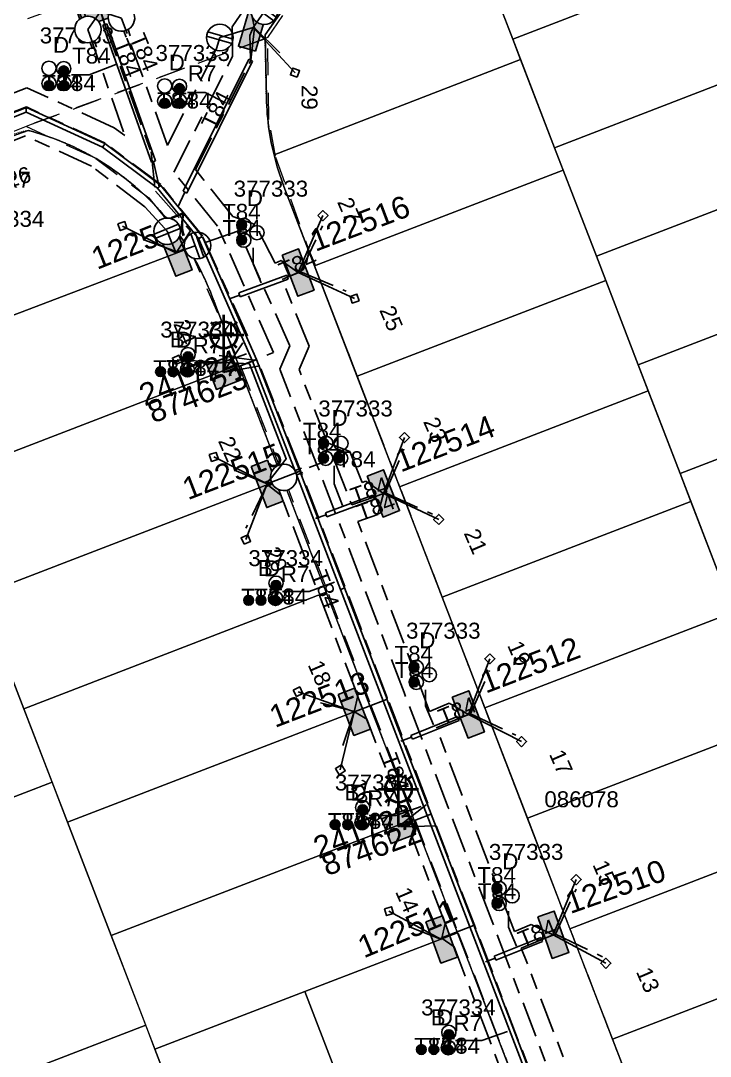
# Model space of a CAD drawing. Header units: metres. Extents: x 308616 to 310825, y 6264327 to 6267194.
# Drawn here: x 309759.3 to 309837, y 6266741.4 to 6266858.1 of the extents above; entities that cross this region are included whole.
import ezdxf
from ezdxf.enums import TextEntityAlignment as Align

# ---------------------------------------------------------------- set-up
doc = ezdxf.new("R2010")
doc.units = ezdxf.units.M
for name, pattern in [('Cable Exist UG', [8.2, 4, -1.2, 1.8, -1.2]), ('Dash', [5, 3, -2]), ('HIDDEN', [0.375, 0.25, -0.125]), ('HIDDEN2', [0.1875, 0.125, -0.0625])]:
    doc.linetypes.add(name, pattern=pattern)
doc.layers.get('0').update_dxf_attribs({"color": 6})
for name, color, linetype in [('_User Miscellaneous9', 7, 'Continuous'), ('Equip_LV_EXT', 7, 'Continuous'), ('Equip_SP_SL_EXT', 7, 'Continuous'), ('Mains_LV_EXT', 7, 'Continuous'), ('Mains_SL_EXT', 7, 'Continuous'), ('Services_SP_EXT', 7, 'Continuous'), ('SupportsUG_SP_LV_EXT', 7, 'Continuous'), ('SupportsUG_SP_LV_SL_EXT', 7, 'Continuous'), ('Trench_SP_EXT', 7, 'Continuous')]:
    doc.layers.add(name, color=color, linetype=linetype)
for name, color, linetype, lineweight in [('Cadastre Developer_SP_EXT', 7, 'Continuous', 5), ('Cadastre Land Parcels_SP_EXT', 7, 'Continuous', 5), ('Cadastre Other Property_SP_EXT', 7, 'HIDDEN', 5)]:
    doc.layers.add(name, color=color, linetype=linetype, lineweight=lineweight)
doc.styles.add('COLUMN_LABEL', font='arial.ttf')
doc.styles.add('iecARIAL', font='arial.ttf', dxfattribs={"height": 2})
doc.styles.add('POLE_LABEL', font='arial.ttf')
doc.styles.get("Standard").update_dxf_attribs({"font": 'arial.ttf'})

# ---------------------------------------------------------------- blocks, each defined once
blk = doc.blocks.new('COLUMN_EXT')
blk.add_hatch(color=256).paths.add_polyline_path([(-1.49, 1.48), (-1.49, -1.49), (1.48, -1.49), (1.48, 1.48)])
blk.add_lwpolyline([(-1.49, -1.49), (1.48, -1.49), (1.48, 1.48), (-1.49, 1.48)], close=True)
for tag, height, style, flags, p in [('ASSET_NUM', 2.5, 'COLUMN_LABEL', 8, (2, 2)), ('STRUCTURE_PLANT_NUMBER', 0.2, 'POLE_LABEL', 9, (1.81, 0.03)), ('STREET_CODE', 0.2, 'COLUMN_LABEL', 9, (1.81, -0.2))]:
    blk.add_attdef(tag, text='', height=height, dxfattribs=dict(style=style, flags=flags)).set_placement(p, align=Align.MIDDLE_LEFT)
at = {"flags": 9}
for tag, p in [('COLUMN_TYPE', (1.81, -0.4)), ('OWNED_BY', (1.81, -0.6)), ('STATE', (1.81, -0.8)), ('USAGE', (1.81, -1)), ('LEGEND', (1.81, -1.2)), ('STREETNAME', (1.81, -1.6)), ('SUBURB', (1.81, -1.8)), ('LOCATION', (1.81, -1.4)), ('NOTES', (1.81, -2))]:
    blk.add_attdef(tag, text='', height=0.2, dxfattribs=at).set_placement(p, align=Align.MIDDLE_LEFT)
at = {"flags": 1}
blk.add_attdef('Z', (1.81, -2.35), '', height=0.2, dxfattribs=at)
blk = doc.blocks.new('PILLAR_EXT')
blk.add_hatch(color=256).paths.add_polyline_path([(-2.475, 0.99), (-2.475, -0.99), (2.475, -0.99), (2.475, 0.99)])
blk.add_lwpolyline([(-2.475, -0.99), (2.475, -0.99), (2.475, 0.99), (-2.475, 0.99)], close=True)
at = {"style": 'iecARIAL', "flags": 8}
blk.add_attdef('ASSET_NUM', (1.5, 3.5), '', height=2.5, dxfattribs=at)
for tag, p, flags in [('OWNED_BY', (0, -0.2), 9), ('STATE', (0, -0.4), 9), ('SUPPORT_TYPE', (0, -0.6), 9), ('USAGE', (0, -0.8), 9), ('LEGEND', (0, -1), 9), ('LOCATION', (0, -1.2), 9), ('STREETNAME', (0, -1.8), 9), ('SUBURB', (0, -2), 1), ('NOTES', (0, -1.4), 9), ('PARENT', (0, -1.6), 9)]:
    blk.add_attdef(tag, p, '', height=0.2, dxfattribs=dict(flags=flags))
blk = doc.blocks.new('DUCT_EXT')
blk.add_circle((0, 0.8), 0.8)
at = {"flags": 1}
blk.add_attdef('Z', (0, 0), '', height=0.2, dxfattribs=at)
at = {"flags": 9}
for tag, p in [('DUCT_CODE', (0, 0)), ('XSECT_TYPE', (0, -0.2)), ('STATE', (0, -0.6)), ('FB_REFERENCE', (0, -0.4)), ('NOTES', (0, -0.8))]:
    blk.add_attdef(tag, text='', height=0.2, dxfattribs=at).set_placement(p, align=Align.MIDDLE_LEFT)
blk = doc.blocks.new('SL_LANTERN_EXT')
at = {"lineweight": 40}
for p, q in [((0, 1.97), (0, 6.47)), ((-1.46, 5.68), (-1.06, 5.28)), ((1.46, 5.68), (1.06, 5.28)), ((-2.25, 4.22), (2.25, 4.22)), ((-1.46, 2.76), (-1.06, 3.16)), ((0, 0), (0, 2.72)), ((1.46, 2.76), (1.06, 3.16))]:
    blk.add_line(p, q, dxfattribs=at)
blk.add_circle((0, 4.22), 1.5, dxfattribs=at)
at = {"style": 'iecARIAL', "flags": 8}
blk.add_attdef('ASSET_NUM', (1.5, 1.5), '', height=2.5, dxfattribs=at)
for tag, p, height, flags in [('CONSTRUCTED_VOLTAGE', (0.98, -0.65), 0.2, 9), ('CONTROL_TYPE', (0.98, -0.85), 0.2, 9), ('LANTERN_PURPOSE', (0.98, -1.05), 0.2, 9), ('LANTERN_TYPE', (0.98, -1.25), 0.2, 9), ('LNUMBER', (2.18, -3.25), 2.5, 8), ('OPERATING_VOLTAGE', (0.98, -1.65), 0.2, 9), ('ORIENTATION', (0.98, -1.85), 0.2, 9), ('OWNED_BY', (0.98, -2.05), 0.2, 9), ('STATE', (0.98, -2.25), 0.2, 9), ('NO_PHASES', (0.98, -1.45), 0.2, 9), ('USAGE', (0.98, -2.45), 0.2, 9), ('CEXIST', (0.98, -2.65), 0.2, 9), ('CNEW', (0.98, -2.85), 0.2, 9), ('CNUMBER', (0.98, -3.05), 0.2, 9), ('CREMOVE', (0.98, -3.25), 0.2, 9), ('CREPLACE', (0.98, -3.45), 0.2, 9), ('LKINGHEIGHT', (0.98, -3.65), 0.2, 9), ('LBRACKET', (0.98, -3.85), 0.2, 9), ('LBRACKETVOCAB', (0.98, -4.05), 0.2, 9), ('LCATEGORY', (0.98, -4.25), 0.2, 9), ('LCHARGE1', (0.98, -4.45), 0.2, 9), ('LCHARGE1PERCENT', (0.98, -4.65), 0.2, 9), ('LCHARGE2', (0.98, -4.85), 0.2, 9), ('LCHARGE2PERCENT', (0.98, -5.05), 0.2, 9), ('LCHARGE3', (0.98, -5.25), 0.2, 9), ('LCHARGE3PERCENT', (0.98, -5.45), 0.2, 9), ('LEXIST', (0.98, -5.65), 0.2, 9), ('LLAMP', (0.98, -5.85), 0.2, 9), ('LLAMPVOCAB', (0.98, -6.05), 0.2, 9), ('LMAST', (0.98, -6.25), 0.2, 9), ('LMASTVOCAB', (0.98, -6.45), 0.2, 9), ('LNEW', (0.98, -6.65), 0.2, 9), ('LANTNUMBER', (0.98, -6.85), 0.2, 9), ('LOUTREACH', (0.98, -7.25), 0.2, 9), ('LOUTREACHVOCAB', (0.98, -7.45), 0.2, 9), ('LRATECODE', (0.98, -7.65), 0.2, 9), ('LREMOVE', (0.98, -7.85), 0.2, 9), ('LREPLACE', (0.98, -8.05), 0.2, 9), ('LTYPE', (0.98, -8.25), 0.2, 9), ('STREETNAME', (0.98, -9.25), 0.2, 9), ('SUBURB', (0.98, -9.45), 0.2, 1), ('LTYPEVOCAB', (0.98, -8.45), 0.2, 9), ('LEGEND', (0.98, -8.65), 0.2, 9), ('LOCATION', (0.98, -8.85), 0.2, 9), ('NOTES', (0.98, -9.05), 0.2, 9)]:
    blk.add_attdef(tag, p, '', height=height, dxfattribs=dict(flags=flags))
blk = doc.blocks.new('CCP_EXT')
at = {"flags": 9}
for tag, p in [('STATE', (0, -1.8)), ('LEGEND', (0, -1.4)), ('LIFE_SUPPORT', (0, -1.6)), ('NOTES', (0, -2))]:
    blk.add_attdef(tag, text='', height=0.2, dxfattribs=at).set_placement(p, align=Align.MIDDLE_LEFT)
blk.add_wipeout([(0, 0.57), (0.57, 0), (0, -0.57), (-0.57, 0)])
blk.add_lwpolyline([(-0.57, 0), (0, 0.57), (0.57, 0), (0, -0.57), (-0.57, 0)])
at = {"flags": 1}
blk.add_attdef('Z', (0, 0), '', height=0.2, dxfattribs=at)
at = {"flags": 9}
for tag, p in [('CCP_TYPE', (0, 0)), ('CONSTRUCTED_VOLTAGE', (0, -0.2)), ('OPERATING_VOLTAGE', (0, -0.6)), ('ORIENTATION', (0, -0.8)), ('OWNED_BY', (0, -1)), ('NO_PHASES', (0, -0.4)), ('USAGE', (0, -1.2))]:
    blk.add_attdef(tag, text='', height=0.2, dxfattribs=at).set_placement(p, align=Align.MIDDLE_LEFT)
blk = doc.blocks.new('LV_UG_LINKS_OPEN_EXT')
for p, q in [((-0.25, 1.47), (-0.25, 2.22)), ((0.25, 1.47), (0.25, 2.22)), ((-0.25, -1.47), (-0.25, -2.22)), ((0.25, -1.47), (0.25, -2.22))]:
    blk.add_line(p, q)
at = {"flags": 9}
for tag, p in [('ACTUAL_STATUS', (0, 0)), ('CONSTRUCTED_VOLTAGE', (0, -0.2)), ('OPERATING_VOLTAGE', (0, -0.6)), ('ORIENTATION', (0, -0.8)), ('STATE', (0, -1)), ('SWITCH_TYPE', (0, -1.2)), ('NO_PHASES', (0, -0.4)), ('USAGE', (0, -1.4)), ('NOTES', (0, -1.6))]:
    blk.add_attdef(tag, text='', height=0.2, dxfattribs=at).set_placement(p, align=Align.MIDDLE_LEFT)
at = {"flags": 1}
blk.add_attdef('Z', (0, 0), '', height=0.2, dxfattribs=at)
blk.add_wipeout([(-0.25, 1.47), (-0.43, 1.43), (-0.61, 1.36), (-0.77, 1.28), (-0.93, 1.17), (-1.07, 1.05), (-1.19, 0.9), (-1.29, 0.75), (-1.38, 0.58), (-1.44, 0.4), (-1.48, 0.22), (-1.49, 0.03), (-1.49, -0.16), (-1.45, -0.34), (-1.4, -0.52), (-1.32, -0.69), (-1.23, -0.85), (-1.11, -1), (-0.98, -1.13), (-0.83, -1.24), (-0.66, -1.34), (-0.49, -1.41), (-0.31, -1.46), (-0.13, -1.49), (0.06, -1.49), (0.25, -1.47), (0.43, -1.43), (0.61, -1.36), (0.77, -1.28), (0.93, -1.17), (1.07, -1.05), (1.19, -0.9), (1.29, -0.75), (1.38, -0.58), (1.44, -0.4), (1.48, -0.22), (1.49, -0.03), (1.49, 0.16), (1.45, 0.34), (1.4, 0.52), (1.32, 0.69), (1.23, 0.85), (1.11, 1), (0.98, 1.13), (0.83, 1.24), (0.66, 1.34), (0.49, 1.41), (0.31, 1.46), (0.13, 1.49), (-0.06, 1.49)])
blk.add_lwpolyline([(0, -1.49, 1), (0, 1.49, 1)], format="xyb", close=True)
blk = doc.blocks.new('LV_UG_LINKS_CLOSED_EXT')
blk.add_wipeout([(-1.06, 1.06), (-1.18, 0.92), (-1.29, 0.76), (-1.37, 0.59), (-1.43, 0.42), (-1.48, 0.23), (-1.49, 0.05), (-1.49, -0.14), (-1.46, -0.33), (-1.41, -0.51), (-1.33, -0.68), (-1.24, -0.84), (-1.12, -0.99), (-0.99, -1.12), (-0.84, -1.24), (-0.68, -1.33), (-0.51, -1.41), (-0.33, -1.46), (-0.14, -1.49), (0.05, -1.49), (0.23, -1.48), (0.42, -1.43), (0.59, -1.37), (0.76, -1.29), (0.92, -1.18), (1.06, -1.06), (1.18, -0.92), (1.29, -0.76), (1.37, -0.59), (1.43, -0.42), (1.48, -0.23), (1.49, -0.05), (1.49, 0.14), (1.46, 0.33), (1.41, 0.51), (1.33, 0.68), (1.24, 0.84), (1.12, 0.99), (0.99, 1.12), (0.84, 1.24), (0.68, 1.33), (0.51, 1.41), (0.33, 1.46), (0.14, 1.49), (-0.05, 1.49), (-0.23, 1.48), (-0.42, 1.43), (-0.59, 1.37), (-0.76, 1.29), (-0.92, 1.18)])
for p, q in [((-0.25, -1.48), (-0.25, 1.48)), ((0.25, -1.48), (0.25, 1.48))]:
    blk.add_line(p, q)
blk.add_circle((0, 0), 1.5)
at = {"flags": 9}
for tag, p in [('ACTUAL_STATUS', (0, 0)), ('CONSTRUCTED_VOLTAGE', (0, -0.2)), ('OPERATING_VOLTAGE', (0, -0.6)), ('ORIENTATION', (0, -0.8)), ('STATE', (0, -1)), ('SWITCH_TYPE', (0, -1.2)), ('NO_PHASES', (0, -0.4)), ('USAGE', (0, -1.4)), ('NOTES', (0, -1.6))]:
    blk.add_attdef(tag, text='', height=0.2, dxfattribs=at).set_placement(p, align=Align.MIDDLE_LEFT)
at = {"flags": 1}
blk.add_attdef('Z', (0, 0), '', height=0.2, dxfattribs=at)
blk = doc.blocks.new('CABLE_LARGE_EXT')
h = blk.add_hatch(color=256)
edge = h.paths.add_edge_path()
edge.add_arc((0, 0.55), 0.55, 0, 360)
blk.add_circle((0, 0.55), 0.55)
at = {"flags": 1}
blk.add_attdef('Z', (0, 0), '', height=0.2, dxfattribs=at)
at = {"flags": 9}
for tag, p in [('COND_CODE', (0, 0)), ('STATE', (0, -0.4)), ('XSECT_SIZE', (0, -0.6)), ('FB_REFERENCE', (0, -0.2)), ('NOTES', (0, -0.8))]:
    blk.add_attdef(tag, text='', height=0.2, dxfattribs=at).set_placement(p, align=Align.MIDDLE_LEFT)

msp = doc.modelspace()

# ---------------------------------------------------------------- linework, layer by layer
at = {"layer": '_User Miscellaneous9'}
for p, q in [((309785.45, 6266853.54), (309778.05, 6266838.66)), ((309785.02, 6266853.76), (309785.24, 6266853.65)), ((309785.45, 6266853.54), (309785.24, 6266853.65)), ((309759.99, 6266848.3), (309753, 6266845.56)), ((309759.99, 6266848.3), (309759.98, 6266848.04)), ((309768.82, 6266844.26), (309759.99, 6266848.3)), ((309759.97, 6266847.78), (309753.2, 6266845.13)), ((309759.97, 6266847.78), (309759.98, 6266848.04)), ((309768.57, 6266843.84), (309759.97, 6266847.78)), ((309768.57, 6266843.84), (309768.7, 6266844.05)), ((309774.75, 6266839.22), (309768.57, 6266843.84)), ((309768.82, 6266844.26), (309768.7, 6266844.05)), ((309775.09, 6266839.57), (309768.82, 6266844.26)), ((309774.07, 6266842.14), (309774.29, 6266842.22)), ((309774.52, 6266842.3), (309774.29, 6266842.22)), ((309774.75, 6266839.22), (309774.92, 6266839.39)), ((309775.09, 6266839.57), (309774.92, 6266839.39)), ((309777.62, 6266838.88), (309777.83, 6266838.77)), ((309778.05, 6266838.66), (309777.83, 6266838.77)), ((309789.3, 6266829.43), (309783.89, 6266827.42)), ((309789.46, 6266828.98), (309784.06, 6266826.97)), ((309789.3, 6266829.43), (309789.38, 6266829.2)), ((309789.46, 6266828.98), (309789.38, 6266829.2)), ((309783.89, 6266827.42), (309783.98, 6266827.19)), ((309784.06, 6266826.97), (309783.98, 6266827.19)), ((309785.45, 6266819.74), (309785.67, 6266819.83)), ((309785.45, 6266819.73), (309785.67, 6266819.83)), ((309785.89, 6266819.93), (309785.67, 6266819.83)), ((309785.89, 6266819.92), (309785.67, 6266819.83)), ((309799.01, 6266804.65), (309793.67, 6266802.66)), ((309799.18, 6266804.2), (309793.83, 6266802.21)), ((309799.01, 6266804.65), (309799.1, 6266804.42)), ((309799.18, 6266804.2), (309799.1, 6266804.42)), ((309793.67, 6266802.66), (309793.75, 6266802.43)), ((309793.83, 6266802.21), (309793.75, 6266802.43)), ((309795.36, 6266794.02), (309795.58, 6266794.1)), ((309800.14, 6266781.49), (309795.36, 6266794.02)), ((309795.81, 6266794.19), (309795.58, 6266794.1)), ((309800.59, 6266781.66), (309795.81, 6266794.19)), ((309800.14, 6266781.49), (309800.36, 6266781.57)), ((309800.14, 6266781.49), (309800.36, 6266781.57)), ((309805.11, 6266768.56), (309800.14, 6266781.49)), ((309800.58, 6266781.66), (309800.36, 6266781.57)), ((309800.59, 6266781.66), (309800.36, 6266781.57)), ((309805.56, 6266768.73), (309800.58, 6266781.66)), ((309808.54, 6266779.71), (309803.27, 6266777.59)), ((309808.54, 6266779.71), (309808.63, 6266779.49)), ((309808.72, 6266779.27), (309808.63, 6266779.49)), ((309808.72, 6266779.27), (309803.45, 6266777.15)), ((309803.27, 6266777.59), (309803.36, 6266777.37)), ((309803.45, 6266777.15), (309803.36, 6266777.37)), ((309805.11, 6266768.56), (309805.34, 6266768.65)), ((309805.11, 6266768.56), (309805.34, 6266768.65)), ((309809.92, 6266756.03), (309805.11, 6266768.56)), ((309805.56, 6266768.73), (309805.34, 6266768.65)), ((309805.56, 6266768.73), (309805.34, 6266768.65)), ((309810.37, 6266756.2), (309805.56, 6266768.73)), ((309809.92, 6266756.03), (309810.14, 6266756.11)), ((309809.92, 6266756.03), (309810.14, 6266756.11)), ((309818.56, 6266733.47), (309809.92, 6266756.03)), ((309810.37, 6266756.2), (309810.14, 6266756.11)), ((309810.37, 6266756.2), (309810.14, 6266756.11)), ((309819.09, 6266733.43), (309810.37, 6266756.2)), ((309817.92, 6266754.83), (309812.66, 6266752.72)), ((309818.1, 6266754.38), (309812.84, 6266752.27)), ((309817.92, 6266754.83), (309818.01, 6266754.6)), ((309818.1, 6266754.38), (309818.01, 6266754.6)), ((309812.66, 6266752.72), (309812.75, 6266752.5)), ((309812.84, 6266752.27), (309812.75, 6266752.5))]:
    msp.add_line(p, q, dxfattribs=at)
for points in [[(309765.08, 6266851.98), (309767.07, 6266851.98), (309770.04, 6266853.14)], [(309778.11, 6266849.99), (309780.1, 6266849.99), (309782.41, 6266848.85)], [(309785.51, 6266832.49), (309785.51, 6266830.69), (309786.42, 6266828.55)], [(309778.93, 6266819.56), (309781.91, 6266819.56), (309784.77, 6266820.57)], [(309794.64, 6266807.93), (309794.64, 6266805.93), (309795.57, 6266803.49)], [(309788.84, 6266793.81), (309791.83, 6266793.81), (309794.69, 6266794.83)], [(309804.92, 6266782.7), (309804.92, 6266780.91), (309805.83, 6266778.76)], [(309798.59, 6266768.55), (309801.57, 6266768.55), (309804.43, 6266769.56)], [(309814.25, 6266757.78), (309814.25, 6266755.99), (309815.16, 6266753.84)], [(309808.3, 6266743.21), (309811.28, 6266743.21), (309814.14, 6266744.22)]]:
    msp.add_lwpolyline(points, dxfattribs=at)
at = {"layer": 'Cadastre Land Parcels_SP_EXT', "linetype": 'Continuous'}
for points in [[(309809.77, 6266868.92), (309814.74, 6266856.01), (309840.01, 6266865.78)], [(309840.01, 6266865.78), (309814.74, 6266856.01), (309819.45, 6266843.78), (309847.45, 6266854.57), (309847.45, 6266854.57), (309847.22, 6266855.17), (309847.12, 6266855.43), (309847.01, 6266855.69), (309846.89, 6266855.94), (309846.77, 6266856.19), (309846.64, 6266856.43), (309846.5, 6266856.68), (309846.36, 6266856.91), (309846.21, 6266857.15), (309846.05, 6266857.38), (309845.89, 6266857.6), (309845.73, 6266857.83), (309845.55, 6266858.04), (309845.38, 6266858.26)], [(309835.58, 6266718.45), (309811.6, 6266780.7), (309788.98, 6266839.43), (309788.82, 6266839.87), (309788.66, 6266840.3), (309788.51, 6266840.74), (309788.37, 6266841.18), (309788.23, 6266841.63), (309788.1, 6266842.07), (309787.98, 6266842.52), (309787.87, 6266842.97), (309787.76, 6266843.42), (309787.66, 6266843.88), (309787.56, 6266844.33), (309787.48, 6266844.79), (309787.4, 6266845.24), (309787.33, 6266845.7), (309787.26, 6266846.16), (309787.21, 6266846.62), (309787.21, 6266846.62), (309787.16, 6266847.08), (309787.11, 6266847.55), (309787.08, 6266848.01), (309787.05, 6266848.47), (309787.03, 6266848.94), (309787.01, 6266849.4), (309786.86, 6266856.48), (309789.63, 6266860.46)], [(309745.95, 6266820.14), (309778.23, 6266832.43), (309778.23, 6266832.43), (309777.97, 6266832.85), (309777.7, 6266833.25), (309777.42, 6266833.66), (309777.14, 6266834.06), (309776.85, 6266834.45), (309776.56, 6266834.84), (309776.26, 6266835.23), (309775.95, 6266835.61), (309775.64, 6266835.98), (309775.32, 6266836.35), (309775, 6266836.71), (309774.67, 6266837.07), (309774.33, 6266837.43), (309773.99, 6266837.78), (309773.64, 6266838.12), (309773.29, 6266838.46), (309772.93, 6266838.79), (309772.57, 6266839.12), (309772.2, 6266839.44), (309771.82, 6266839.75), (309771.45, 6266840.06), (309771.06, 6266840.36), (309770.67, 6266840.66), (309770.28, 6266840.95), (309769.88, 6266841.23), (309769.48, 6266841.51), (309769.07, 6266841.78), (309768.66, 6266842.04), (309768.25, 6266842.3), (309767.83, 6266842.55), (309767.41, 6266842.79), (309766.98, 6266843.03), (309766.55, 6266843.26), (309766.12, 6266843.48), (309765.68, 6266843.7), (309765.24, 6266843.91), (309764.79, 6266844.11), (309764.34, 6266844.3), (309763.89, 6266844.49), (309763.44, 6266844.67), (309762.98, 6266844.85), (309762.52, 6266845.01), (309762.06, 6266845.17), (309761.6, 6266845.32), (309761.13, 6266845.46), (309760.66, 6266845.6), (309760.19, 6266845.73), (309756.13, 6266844.28)], [(309756.13, 6266844.28), (309760.19, 6266845.73), (309760.66, 6266845.6), (309761.13, 6266845.46), (309761.6, 6266845.32), (309762.06, 6266845.17), (309762.52, 6266845.01), (309762.98, 6266844.85), (309763.44, 6266844.67), (309763.89, 6266844.49), (309764.34, 6266844.3), (309764.79, 6266844.11), (309765.24, 6266843.91), (309765.68, 6266843.7), (309766.12, 6266843.48), (309766.55, 6266843.26), (309766.98, 6266843.03), (309767.41, 6266842.79), (309767.83, 6266842.55), (309768.25, 6266842.3), (309768.66, 6266842.04), (309769.07, 6266841.78), (309769.48, 6266841.51), (309769.88, 6266841.23), (309770.28, 6266840.95), (309770.67, 6266840.66), (309771.06, 6266840.36), (309771.45, 6266840.06), (309771.82, 6266839.75), (309772.2, 6266839.44), (309772.57, 6266839.12), (309772.93, 6266838.79), (309773.29, 6266838.46), (309773.64, 6266838.12), (309773.99, 6266837.78), (309774.33, 6266837.43), (309774.67, 6266837.07), (309775, 6266836.71), (309775.32, 6266836.35), (309775.64, 6266835.98), (309775.95, 6266835.61), (309776.26, 6266835.23), (309776.56, 6266834.84), (309776.85, 6266834.45), (309777.14, 6266834.06), (309777.42, 6266833.66), (309777.7, 6266833.25), (309777.97, 6266832.85), (309778.23, 6266832.43), (309778.48, 6266832.02), (309778.73, 6266831.6), (309778.97, 6266831.17), (309779.21, 6266830.75), (309779.44, 6266830.32), (309779.66, 6266829.88), (309779.87, 6266829.44), (309780.08, 6266829), (309780.28, 6266828.55), (309780.47, 6266828.1), (309780.66, 6266827.65), (309780.84, 6266827.2), (309816.31, 6266735.11)], [(309744.18, 6266765.1), (309762.88, 6266772.3), (309759.69, 6266780.59), (309754.76, 6266793.37)]]:
    msp.add_lwpolyline(points, dxfattribs=at)
for points in [[(309815.62, 6266853.73), (309814.74, 6266856.01), (309810.2, 6266867.79), (309789.63, 6266860.46), (309786.86, 6266856.48), (309787.01, 6266849.4), (309787.03, 6266848.94), (309787.05, 6266848.47), (309787.08, 6266848.01), (309787.11, 6266847.55), (309787.16, 6266847.08), (309787.21, 6266846.62), (309787.26, 6266846.16), (309787.33, 6266845.7), (309787.4, 6266845.24), (309787.48, 6266844.79), (309787.56, 6266844.33), (309787.66, 6266843.88), (309787.76, 6266843.42), (309787.87, 6266842.97), (309815.62, 6266853.73)], [(309852.16, 6266842.34), (309847.45, 6266854.57), (309819.45, 6266843.78), (309824.16, 6266831.55), (309852.16, 6266842.34)], [(309820.41, 6266841.27), (309819.45, 6266843.78), (309815.62, 6266853.73), (309787.87, 6266842.97), (309787.98, 6266842.52), (309788.1, 6266842.07), (309788.23, 6266841.63), (309788.37, 6266841.18), (309788.51, 6266840.74), (309788.66, 6266840.3), (309788.82, 6266839.87), (309788.98, 6266839.43), (309792.42, 6266830.49), (309820.41, 6266841.27)], [(309856.88, 6266830.1), (309852.16, 6266842.34), (309824.16, 6266831.55), (309828.87, 6266819.31), (309856.88, 6266830.1)], [(309825.21, 6266828.82), (309824.16, 6266831.55), (309820.41, 6266841.27), (309792.42, 6266830.49), (309797.22, 6266818.04), (309825.21, 6266828.82)], [(309783.88, 6266819.31), (309780.84, 6266827.2), (309780.66, 6266827.65), (309780.47, 6266828.1), (309780.28, 6266828.55), (309780.08, 6266829), (309779.87, 6266829.44), (309779.66, 6266829.88), (309779.44, 6266830.32), (309779.21, 6266830.75), (309778.97, 6266831.17), (309778.73, 6266831.6), (309778.48, 6266832.02), (309778.23, 6266832.43), (309745.95, 6266820.14), (309750.25, 6266806.36), (309783.88, 6266819.31)], [(309861.59, 6266817.87), (309856.88, 6266830.1), (309828.87, 6266819.31), (309833.58, 6266807.08), (309861.59, 6266817.87)], [(309830, 6266816.38), (309828.87, 6266819.31), (309825.21, 6266828.82), (309797.22, 6266818.04), (309802.01, 6266805.6), (309830, 6266816.38)], [(309788.82, 6266806.49), (309783.88, 6266819.31), (309750.25, 6266806.36), (309752.34, 6266799.66), (309754.76, 6266793.37), (309788.82, 6266806.49)], [(309866.58, 6266804.9), (309861.59, 6266817.87), (309833.58, 6266807.08), (309838.57, 6266794.11), (309866.58, 6266804.9)], [(309834.79, 6266803.93), (309833.58, 6266807.08), (309830, 6266816.38), (309802.01, 6266805.6), (309806.8, 6266793.15), (309834.79, 6266803.93)], [(309793.74, 6266793.7), (309788.82, 6266806.49), (309754.76, 6266793.37), (309759.69, 6266780.59), (309793.74, 6266793.7)], [(309839.59, 6266791.48), (309838.57, 6266794.11), (309834.79, 6266803.93), (309806.8, 6266793.15), (309811.6, 6266780.7), (309839.59, 6266791.48)], [(309798.66, 6266780.92), (309793.74, 6266793.7), (309759.69, 6266780.59), (309764.61, 6266767.81), (309798.66, 6266780.92)], [(309844.38, 6266779.03), (309843.57, 6266781.13), (309839.59, 6266791.48), (309811.6, 6266780.7), (309816.39, 6266768.25), (309844.38, 6266779.03)], [(309803.59, 6266768.14), (309798.66, 6266780.92), (309764.61, 6266767.81), (309769.54, 6266755.03), (309803.59, 6266768.14)], [(309849.17, 6266766.58), (309848.57, 6266768.15), (309844.38, 6266779.03), (309816.39, 6266768.25), (309821.19, 6266755.8), (309849.17, 6266766.58)], [(309771.16, 6266710.09), (309769.23, 6266712.57), (309759.63, 6266737.48), (309760.78, 6266740.07), (309773.42, 6266744.94), (309769.54, 6266755.03), (309764.61, 6266767.81), (309762.88, 6266772.3), (309744.18, 6266765.1), (309766.12, 6266708.15), (309771.16, 6266710.09)], [(309791.34, 6266748.74), (309808.51, 6266755.35), (309803.59, 6266768.14), (309769.54, 6266755.03), (309774.46, 6266742.24), (309791.34, 6266748.74)], [(309853.97, 6266754.13), (309853.56, 6266755.18), (309849.17, 6266766.58), (309821.19, 6266755.8), (309825.98, 6266743.36), (309853.97, 6266754.13)], [(309812.22, 6266725.87), (309815.18, 6266728.06), (309816.68, 6266731.43), (309816.31, 6266735.11), (309808.51, 6266755.35), (309791.34, 6266748.74), (309801.71, 6266721.83), (309812.22, 6266725.87)], [(309858.76, 6266741.68), (309858.56, 6266742.2), (309853.97, 6266754.13), (309825.98, 6266743.36), (309830.78, 6266730.91), (309858.76, 6266741.68)], [(309801.71, 6266721.83), (309791.34, 6266748.74), (309774.46, 6266742.24), (309784.82, 6266715.34), (309801.71, 6266721.83)], [(309784.82, 6266715.34), (309774.46, 6266742.24), (309773.42, 6266744.94), (309760.78, 6266740.07), (309759.63, 6266737.48), (309769.23, 6266712.57), (309771.16, 6266710.09), (309784.82, 6266715.34)]]:
    msp.add_lwpolyline(points, close=True, dxfattribs=at)
at = {"layer": 'Mains_LV_EXT', "linetype": 'Cable Exist UG'}
msp.add_lwpolyline([(309784.21, 6266716.9), (309787.18, 6266717.06), (309787.18, 6266717.06), (309801.58, 6266722.62), (309810.61, 6266726.15), (309810.61, 6266726.15), (309810.37, 6266728.65), (309812.12, 6266729.36), (309813.37, 6266729.1), (309815.21, 6266735.12), (309808.16, 6266753.75), (309806.69, 6266754.79)], dxfattribs=at)
at = {"layer": 'Trench_SP_EXT', "linetype": 'Cable Exist UG'}
for points in [[(309768.82, 6266857.67), (309768.29, 6266859.38)], [(309785.66, 6266857.28), (309785.4, 6266858.51)], [(309785.24, 6266853.65), (309785.66, 6266857.28)], [(309785.66, 6266857.28), (309788.89, 6266854.11)], [(309774.29, 6266842.22), (309774.92, 6266839.39)], [(309777.83, 6266838.77), (309777.02, 6266837.07)], [(309776.65, 6266831.92), (309779.76, 6266833.21)], [(309789.38, 6266829.2), (309790.84, 6266829.8)], [(309783.98, 6266827.19), (309782.84, 6266826.75)], [(309785.65, 6266819.84), (309781.16, 6266820.44)], [(309782.17, 6266818.47), (309785.67, 6266819.83)], [(309800.38, 6266804.89), (309802.5, 6266809.83)], [(309787.15, 6266805.94), (309790.54, 6266807.26)], [(309799.1, 6266804.42), (309800.38, 6266804.89)], [(309793.75, 6266802.43), (309792.55, 6266802.02)], [(309809.97, 6266780.01), (309812.14, 6266784.91)], [(309796.98, 6266780.27), (309792.09, 6266781.53)], [(309796.82, 6266780.21), (309800.36, 6266781.57)], [(309796.9, 6266780.24), (309795.31, 6266775.62)], [(309808.63, 6266779.49), (309809.97, 6266780.01)], [(309803.36, 6266777.37), (309802.15, 6266776.92)], [(309801.85, 6266767.3), (309805.34, 6266768.65)], [(309806.74, 6266754.61), (309802.3, 6266756.32)], [(309806.64, 6266754.74), (309810.14, 6266756.11)], [(309818.01, 6266754.6), (309819.56, 6266755.19)], [(309812.75, 6266752.5), (309811.69, 6266752.07)]]:
    msp.add_lwpolyline(points, dxfattribs=at)

# ---------------------------------------------------------------- block references
at = {"layer": '_User Miscellaneous9'}
for name, p in [('DUCT_EXT', (309762.53, 6266851.93)), ('DUCT_EXT', (309764.19, 6266851.89)), ('CABLE_LARGE_EXT', (309764.19, 6266851.89)), ('DUCT_EXT', (309762.53, 6266850.22)), ('DUCT_EXT', (309764.21, 6266850.22)), ('CABLE_LARGE_EXT', (309762.53, 6266850.22)), ('CABLE_LARGE_EXT', (309764.21, 6266850.24)), ('DUCT_EXT', (309775.56, 6266849.94)), ('DUCT_EXT', (309777.22, 6266849.9)), ('CABLE_LARGE_EXT', (309777.22, 6266849.9)), ('DUCT_EXT', (309775.56, 6266848.24)), ('CABLE_LARGE_EXT', (309775.56, 6266848.24)), ('DUCT_EXT', (309777.24, 6266848.23)), ('CABLE_LARGE_EXT', (309777.23, 6266848.25)), ('DUCT_EXT', (309778.18, 6266819.68)), ('CABLE_LARGE_EXT', (309775.09, 6266818)), ('DUCT_EXT', (309778.12, 6266817.97)), ('DUCT_EXT', (309788.1, 6266793.93)), ('CABLE_LARGE_EXT', (309788.1, 6266793.93)), ('CABLE_LARGE_EXT', (309785, 6266792.25)), ('CABLE_LARGE_EXT', (309786.41, 6266792.25)), ('DUCT_EXT', (309788.03, 6266792.23)), ('CABLE_LARGE_EXT', (309788.03, 6266792.23)), ('DUCT_EXT', (309797.84, 6266768.66)), ('CABLE_LARGE_EXT', (309797.84, 6266768.66)), ('CABLE_LARGE_EXT', (309794.75, 6266766.99)), ('CABLE_LARGE_EXT', (309796.15, 6266766.99)), ('DUCT_EXT', (309797.78, 6266766.96)), ('CABLE_LARGE_EXT', (309797.78, 6266766.96)), ('DUCT_EXT', (309807.55, 6266743.33)), ('CABLE_LARGE_EXT', (309807.55, 6266743.33)), ('DUCT_EXT', (309807.49, 6266741.62)), ('CABLE_LARGE_EXT', (309804.46, 6266741.65)), ('CABLE_LARGE_EXT', (309805.86, 6266741.65)), ('CABLE_LARGE_EXT', (309807.49, 6266741.62))]:
    msp.add_blockref(name, p, dxfattribs=at)
for name, p, rotation in [('DUCT_EXT', (309783.67, 6266835.05), 270.1303456010525), ('CABLE_LARGE_EXT', (309783.67, 6266835.05), 270.1303456010525), ('DUCT_EXT', (309783.67, 6266833.36), 270.1303456010525), ('DUCT_EXT', (309785.14, 6266834.22), 270.1303456010525), ('CABLE_LARGE_EXT', (309783.68, 6266833.39), 270.1303456010525), ('CABLE_LARGE_EXT', (309792.9, 6266810.49), 269.8357889201594), ('DUCT_EXT', (309792.9, 6266810.49), 269.8357889201594), ('DUCT_EXT', (309794.6, 6266810.48), 269.8357889201594), ('CABLE_LARGE_EXT', (309792.91, 6266808.81), 269.8357889201594), ('DUCT_EXT', (309792.89, 6266808.8), 269.8357889201594), ('CABLE_LARGE_EXT', (309794.56, 6266808.82), 269.8357889201594), ('DUCT_EXT', (309794.56, 6266808.82), 269.8357889201594), ('DUCT_EXT', (309803.08, 6266785.26), 270.1303456010525), ('CABLE_LARGE_EXT', (309803.08, 6266785.26), 270.1303456010525), ('DUCT_EXT', (309804.55, 6266784.43), 270.1303456010525), ('DUCT_EXT', (309803.08, 6266783.57), 270.1303456010525), ('CABLE_LARGE_EXT', (309803.09, 6266783.6), 270.1303456010525), ('DUCT_EXT', (309812.42, 6266760.34), 270.1303456010525), ('CABLE_LARGE_EXT', (309812.42, 6266760.34), 270.1303456010525), ('DUCT_EXT', (309813.88, 6266759.51), 270.1303456010525), ('DUCT_EXT', (309812.42, 6266758.65), 270.1303456010525), ('CABLE_LARGE_EXT', (309812.42, 6266758.68), 270.1303456010525)]:
    msp.add_blockref(name, p, dxfattribs=dict(at, rotation=rotation))
at = {"layer": 'Equip_SP_SL_EXT'}
ref = msp.add_blockref('SL_LANTERN_EXT', (309782.23, 6266818.47), dxfattribs=at)
ref.add_attrib('ASSET_NUM', '241724', dxfattribs={"layer": '0', "height": 2.5, "rotation": 20.9931, "style": 'iecARIAL'}).set_placement((309783.73, 6266819.97), align=Align.MIDDLE_RIGHT)
ref = msp.add_blockref('SL_LANTERN_EXT', (309801.89, 6266767.32), dxfattribs=at)
ref.add_attrib('ASSET_NUM', '241723', dxfattribs={"layer": '0', "height": 2.5, "rotation": 20.1145, "style": 'iecARIAL'}).set_placement((309803.39, 6266768.82), align=Align.MIDDLE_RIGHT)
at = {"layer": 'SupportsUG_SP_LV_EXT'}
ref = msp.add_blockref('PILLAR_EXT', (309768.32, 6266859.12), dxfattribs=dict(at, rotation=19.45952621793326))
ref.add_attrib('ASSET_NUM', '122520', dxfattribs={"layer": '0', "height": 2.5, "rotation": 289.4595, "style": 'iecARIAL'}).set_placement((309769.82, 6266862.62), align=Align.MIDDLE_RIGHT)
ref = msp.add_blockref('PILLAR_EXT', (309785.51, 6266857.31), dxfattribs=dict(at, rotation=73.68892877434558))
ref.add_attrib('ASSET_NUM', '122518', dxfattribs={"layer": '0', "height": 2.5, "rotation": 20.0653, "style": 'iecARIAL'}).set_placement((309787.01, 6266860.81), align=Align.MIDDLE_LEFT)
ref = msp.add_blockref('PILLAR_EXT', (309790.58, 6266829.71), dxfattribs=dict(at, rotation=290.7812727800276))
ref.add_attrib('ASSET_NUM', '122516', dxfattribs={"layer": '0', "height": 2.5, "rotation": 20.7813, "style": 'iecARIAL'}).set_placement((309792.08, 6266833.21), align=Align.MIDDLE_LEFT)
ref = msp.add_blockref('PILLAR_EXT', (309776.82, 6266831.96), dxfattribs=dict(at, rotation=291.5644280610906))
ref.add_attrib('ASSET_NUM', '122517', dxfattribs={"layer": '0', "height": 2.5, "rotation": 21.5644, "style": 'iecARIAL'}).set_placement((309778.32, 6266835.46), align=Align.MIDDLE_RIGHT)
ref = msp.add_blockref('PILLAR_EXT', (309800.18, 6266804.85), dxfattribs=dict(at, rotation=291.2220838773239))
ref.add_attrib('ASSET_NUM', '122514', dxfattribs={"layer": '0', "height": 2.5, "rotation": 21.2221, "style": 'iecARIAL'}).set_placement((309801.68, 6266808.35), align=Align.MIDDLE_LEFT)
ref = msp.add_blockref('PILLAR_EXT', (309787.09, 6266805.92), dxfattribs=dict(at, rotation=291.0843502134927))
ref.add_attrib('ASSET_NUM', '122515', dxfattribs={"layer": '0', "height": 2.5, "rotation": 21.0844, "style": 'iecARIAL'}).set_placement((309788.59, 6266809.42), align=Align.MIDDLE_RIGHT)
ref = msp.add_blockref('PILLAR_EXT', (309809.75, 6266779.94), dxfattribs=dict(at, rotation=290.9448101358823))
ref.add_attrib('ASSET_NUM', '122512', dxfattribs={"layer": '0', "height": 2.5, "rotation": 20.9448, "style": 'iecARIAL'}).set_placement((309811.25, 6266783.44), align=Align.MIDDLE_LEFT)
ref = msp.add_blockref('PILLAR_EXT', (309796.9, 6266780.25), dxfattribs=dict(at, rotation=290.9810528241766))
ref.add_attrib('ASSET_NUM', '122513', dxfattribs={"layer": '0', "height": 2.5, "rotation": 20.9811, "style": 'iecARIAL'}).set_placement((309798.4, 6266783.75), align=Align.MIDDLE_RIGHT)
ref = msp.add_blockref('PILLAR_EXT', (309819.31, 6266755.13), dxfattribs=dict(at, rotation=289.4408925800339))
ref.add_attrib('ASSET_NUM', '122510', dxfattribs={"layer": '0', "height": 2.5, "rotation": 19.4409, "style": 'iecARIAL'}).set_placement((309820.81, 6266758.63), align=Align.MIDDLE_LEFT)
ref = msp.add_blockref('PILLAR_EXT', (309806.74, 6266754.61), dxfattribs=dict(at, rotation=289.8391530916289))
ref.add_attrib('ASSET_NUM', '122511', dxfattribs={"layer": '0', "height": 2.5, "rotation": 22.7386, "style": 'iecARIAL'}).set_placement((309808.24, 6266758.11), align=Align.MIDDLE_RIGHT)
at = {"layer": 'SupportsUG_SP_LV_SL_EXT'}
ref = msp.add_blockref('COLUMN_EXT', (309782.23, 6266818.47), dxfattribs=dict(at, rotation=200.9028616935195))
ref.add_attrib('ASSET_NUM', '874623', dxfattribs={"layer": '0', "height": 2.5, "rotation": 20.9931, "style": 'COLUMN_LABEL'}).set_placement((309784.23, 6266819.22), align=Align.TOP_RIGHT)
ref = msp.add_blockref('COLUMN_EXT', (309801.89, 6266767.32), dxfattribs=dict(at, rotation=201.0908764755774))
ref.add_attrib('ASSET_NUM', '874622', dxfattribs={"layer": '0', "height": 2.5, "rotation": 20.1145, "style": 'COLUMN_LABEL'}).set_placement((309803.89, 6266768.07), align=Align.TOP_RIGHT)

# ---------------------------------------------------------------- texts
at = {"layer": '_User Miscellaneous9'}
for s, p in [('377333', (309761.49, 6266855.53)), ('D', (309762.98, 6266854.47)), ('377333', (309774.52, 6266853.55)), ('D', (309776.01, 6266852.48)), ('R7', (309778.16, 6266851.27)), ('T84', (309761.78, 6266850.18)), ('T84', (309763.47, 6266850.17)), ('T84', (309774.72, 6266848.22)), ('T84', (309776.5, 6266848.19)), ('R7', (309757.27, 6266839.27)), ('377333', (309783.32, 6266838.27)), ('D', (309784.81, 6266837.2)), ('377334', (309753.62, 6266834.87)), ('T84', (309782.02, 6266835.66)), ('T84', (309782.05, 6266833.83)), ('377334', (309775.06, 6266822.39)), ('B', (309776.14, 6266821.28)), ('D', (309776.82, 6266821.27)), ('R7', (309778.71, 6266820.62)), ('377333', (309792.85, 6266813.51)), ('D', (309794.34, 6266812.44)), ('T84', (309791.12, 6266811)), ('T84', (309794.96, 6266807.79)), ('377334', (309784.98, 6266796.65)), ('B', (309786.05, 6266795.53)), ('D', (309786.73, 6266795.52)), ('R7', (309788.63, 6266794.87)), ('T84', (309784.18, 6266792.3)), ('T84', (309785.64, 6266792.31)), ('T84', (309787.27, 6266792.33)), ('377333', (309802.73, 6266788.48)), ('D', (309804.22, 6266787.41)), ('T84', (309801.43, 6266785.87)), ('T84', (309801.46, 6266784.04)), ('377334', (309794.72, 6266771.38)), ('B', (309795.8, 6266770.27)), ('D', (309796.48, 6266770.25)), ('R7', (309798.37, 6266769.6)), ('T84', (309793.92, 6266767.03)), ('T84', (309795.38, 6266767.05)), ('T84', (309797.02, 6266767.06)), ('377333', (309812.06, 6266763.56)), ('D', (309813.56, 6266762.49)), ('T84', (309810.76, 6266760.95)), ('T84', (309810.8, 6266759.12)), ('377334', (309804.43, 6266746.04)), ('B', (309805.51, 6266744.93)), ('D', (309806.19, 6266744.92)), ('R7', (309808.08, 6266744.27)), ('T84', (309803.64, 6266741.7)), ('T84', (309805.09, 6266741.71)), ('T84', (309806.73, 6266741.73))]:
    msp.add_text(s, height=1.8, dxfattribs=at).set_placement(p)
at = {"layer": 'Cadastre Land Parcels_SP_EXT'}
for s, rotation, p in [('29', 269.7372, (309790.97, 6266850.85)), ('26', 15.5883, (309757.98, 6266839.25)), ('27', 293.5704, (309794.94, 6266837.68)), ('25', 293.4679, (309799.69, 6266825.5)), ('24', 293.3012, (309776.49, 6266823.95)), ('23', 293.4679, (309804.63, 6266812.94)), ('22', 293.5704, (309781.53, 6266810.77)), ('21', 293.2323, (309809.2, 6266800.38)), ('20', 293.4544, (309786.71, 6266798.34)), ('19', 293.5704, (309814.09, 6266787.74)), ('18', 293.4512, (309791.63, 6266785.55)), ('17', 293.5704, (309818.8, 6266775.49)), ('16', 293.5704, (309796.39, 6266772.22)), ('15', 293.5704, (309823.69, 6266763.04)), ('14', 293.4528, (309801.48, 6266759.99)), ('13', 293.4679, (309828.59, 6266750.98))]:
    msp.add_text(s, height=1.8, rotation=rotation, dxfattribs=at).set_placement(p)
at = {"layer": 'Cadastre Other Property_SP_EXT'}
msp.add_text('086078', height=1.8, dxfattribs=at).set_placement((309818.3, 6266769.49))
at = {"layer": 'Mains_LV_EXT'}
for rotation, p in [(63.1757, (309781.19, 6266845.68)), (22.9199, (309788.9, 6266829)), (19.5768, (309796.88, 6266803.63)), (19.5768, (309797.6, 6266801.76)), (291.0163, (309792.06, 6266795.76)), (21.9978, (309806.83, 6266778.72)), (290.5407, (309799.94, 6266775.16)), (22.0129, (309815.8, 6266753.68))]:
    msp.add_text('T84', height=1.8, rotation=rotation, dxfattribs=at).set_placement(p)

# ---------------------------------------------------------------- next in the draw order: block references
at = {"layer": 'Services_SP_EXT'}
for p, rotation in [((309790.23, 6266852.23), 115.6406173115125), ((309770.8, 6266834.96), 333.5380564044153), ((309796.93, 6266826.78), 152.7812727908596), ((309776.96, 6266819.88), 69.53805624549304), ((309802.56, 6266811.14), 269.9999999999998), ((309781.09, 6266808.96), 333.1710786046262), ((309806.41, 6266801.9), 90.0000000000002), ((309784.7, 6266799.64), 69.17107852619675), ((309812.16, 6266786.22), 269.9999999999998), ((309790.57, 6266782.5), 340.4527638701672), ((309815.74, 6266776.88), 90.0000000000002), ((309795.33, 6266773.71), 76.4527642039323), ((309821.89, 6266761.34), 269.9999999999998), ((309800.81, 6266757.79), 331.8089721586409), ((309825.22, 6266751.91), 90.0000000000002)]:
    msp.add_blockref('CCP_EXT', p, dxfattribs=dict(at, rotation=rotation))
msp.add_blockref('CCP_EXT', (309793.38, 6266836.13), dxfattribs=at)

# ---------------------------------------------------------------- next in the draw order: block references
for p, rotation in [((309790.23, 6266852.23), 115.6406173115125), ((309770.8, 6266834.96), 333.5380564044153), ((309796.93, 6266826.78), 152.7812727908596), ((309776.96, 6266819.88), 69.53805624549304), ((309802.56, 6266811.14), 269.9999999999998), ((309781.09, 6266808.96), 333.1710786046262), ((309806.41, 6266801.9), 90.0000000000002), ((309784.7, 6266799.64), 69.17107852619675), ((309812.16, 6266786.22), 269.9999999999998), ((309790.57, 6266782.5), 340.4527638701672), ((309815.74, 6266776.88), 90.0000000000002), ((309795.33, 6266773.71), 76.4527642039323), ((309821.89, 6266761.34), 269.9999999999998), ((309800.81, 6266757.79), 331.8089721586409), ((309825.22, 6266751.91), 90.0000000000002)]:
    msp.add_blockref('CCP_EXT', p, dxfattribs=dict(at, rotation=rotation))
msp.add_blockref('CCP_EXT', (309793.38, 6266836.13), dxfattribs=at)

# ---------------------------------------------------------------- next in the draw order: linework, layer by layer
at = {"layer": 'Cadastre Developer_SP_EXT', "linetype": 'Dash'}
for points in [[(309767.63, 6266861), (309754.29, 6266856.25), (309741, 6266851.54), (309727.89, 6266846.82), (309723.44, 6266844.99), (309720.71, 6266842.87), (309718.82, 6266840.05), (309717.76, 6266836.4), (309718.02, 6266833.02), (309719.61, 6266828.88), (309722.07, 6266826.44), (309723.78, 6266825.36), (309727.54, 6266824.17), (309731.48, 6266824.3), (309735.07, 6266825.54), (309736.38, 6266826.64), (309738.56, 6266829), (309741.14, 6266833.36), (309745.73, 6266838.62), (309749.25, 6266841.35), (309753.82, 6266843.8), (309760.55, 6266846.42), (309787.16, 6266856.18), (309789.88, 6266860.18)], [(309830.82, 6266730.9), (309826.1, 6266743.1), (309821.18, 6266755.85), (309816.48, 6266768.05), (309811.62, 6266780.66), (309806.88, 6266792.99), (309802.05, 6266805.56), (309797.32, 6266817.87), (309792.44, 6266830.44), (309788.03, 6266842.82), (309787.3, 6266846.95), (309787.16, 6266856.18), (309759.93, 6266846.2), (309759.93, 6266846.2), (309767.82, 6266842.58), (309773.77, 6266838.13), (309778.32, 6266832.51), (309784.09, 6266819.22), (309788.96, 6266806.65), (309794, 6266793.5), (309798.77, 6266780.96), (309803.75, 6266768.04), (309808.61, 6266755.32), (309815.84, 6266736.32)]]:
    msp.add_lwpolyline(points, dxfattribs=at)
at = {"layer": 'Cadastre Other Property_SP_EXT', "linetype": 'HIDDEN2'}
for points in [[(309860.91, 6266652.67), (309837.74, 6266712.85), (309865.74, 6266723.57), (309863.52, 6266729.34), (309835.58, 6266718.45), (309788.66, 6266840.3), (309788.66, 6266840.3, -0.078727), (309787.01, 6266849.4), (309787.01, 6266849.4), (309786.86, 6266856.48), (309789.63, 6266860.46)], [(309739.08, 6266829.21, -0.220402), (309760.19, 6266845.73), (309760.19, 6266845.73, -0.237013), (309780.66, 6266827.65), (309780.66, 6266827.65), (309816.31, 6266735.11), (309816.68, 6266731.43), (309815.18, 6266728.06), (309812, 6266725.77), (309766.12, 6266708.14), (309771.52, 6266694.14), (309772.34, 6266694.46), (309772.34, 6266694.46, 0.585152), (309792.99, 6266698.58), (309792.99, 6266698.58, -0.17668), (309805.73, 6266710.5), (309805.73, 6266710.5), (309818.53, 6266715.44), (309824.99, 6266712.57), (309849.68, 6266648.46)]]:
    msp.add_lwpolyline(points, format="xyb", dxfattribs=at)
at = {"layer": 'Mains_LV_EXT', "linetype": 'Cable Exist UG'}
for points in [[(309809.75, 6266779.94), (309807.59, 6266781.23), (309807.59, 6266781.23), (309805.38, 6266780.29), (309797.3, 6266801.66), (309797.3, 6266801.66), (309799.55, 6266802.45), (309800.18, 6266804.85)], [(309806.74, 6266754.61), (309807.15, 6266756.38), (309803.33, 6266766.33), (309803.64, 6266767.26), (309802.98, 6266768.89), (309802.27, 6266769.11), (309798.3, 6266779.41), (309796.91, 6266780.24)], [(309819.31, 6266755.13), (309816.8, 6266756.28), (309816.8, 6266756.28), (309814.95, 6266755.49), (309806.13, 6266778.44), (309809.75, 6266779.94)], [(309828.94, 6266730.22), (309825.96, 6266731.55), (309825.96, 6266731.55), (309822.73, 6266730.77), (309822.28, 6266736.53), (309815.7, 6266753.63), (309819.31, 6266755.13)]]:
    msp.add_lwpolyline(points, dxfattribs=at)
at = {"layer": 'Mains_SL_EXT', "linetype": 'Cable Exist UG'}
msp.add_lwpolyline([(309811.99, 6266727.77), (309814.28, 6266724.89), (309814.28, 6266724.89), (309816.8, 6266726.77), (309818.72, 6266731.1), (309818.28, 6266735.57), (309810.42, 6266756.22), (309806.14, 6266767.4), (309801.77, 6266767.27)], dxfattribs=at)
at = {"layer": 'Services_SP_EXT'}
for points in [[(309790.58, 6266829.71), (309793.38, 6266836.13)], [(309790.58, 6266829.71), (309796.93, 6266826.78)], [(309800.18, 6266804.85), (309802.56, 6266811.14)], [(309800.18, 6266804.85), (309806.41, 6266801.9)], [(309809.75, 6266779.94), (309812.16, 6266786.22)], [(309796.9, 6266780.25), (309790.57, 6266782.5)], [(309796.9, 6266780.25), (309795.33, 6266773.71)], [(309809.75, 6266779.94), (309815.74, 6266776.88)], [(309819.31, 6266755.13), (309821.89, 6266761.34)], [(309806.74, 6266754.61), (309800.81, 6266757.79)], [(309819.31, 6266755.13), (309825.22, 6266751.91)]]:
    msp.add_lwpolyline(points, dxfattribs=at)
at = {"layer": 'Trench_SP_EXT', "linetype": 'Cable Exist UG'}
for points in [[(309790.84, 6266829.8), (309793.33, 6266835)], [(309776.95, 6266832.04), (309771.6, 6266833.99)], [(309790.84, 6266829.8), (309795.98, 6266827.63)], [(309787.11, 6266805.92), (309782.41, 6266807.86)], [(309787.15, 6266805.94), (309784.7, 6266800.91)], [(309800.38, 6266804.89), (309805.7, 6266802.52)], [(309809.97, 6266780.01), (309815.1, 6266777.6)], [(309819.56, 6266755.19), (309821.89, 6266760.27)], [(309819.56, 6266755.19), (309824.84, 6266752.66)]]:
    msp.add_lwpolyline(points, dxfattribs=at)

# ---------------------------------------------------------------- next in the draw order: block references
at = {"layer": '_User Miscellaneous9'}
for p in [(309778.18, 6266819.68), (309776.49, 6266818), (309778.12, 6266817.97)]:
    msp.add_blockref('CABLE_LARGE_EXT', p, dxfattribs=at)

# ---------------------------------------------------------------- next in the draw order: texts
for p in [(309774.26, 6266818.05), (309775.72, 6266818.06), (309777.36, 6266818.08)]:
    msp.add_text('T84', height=1.8, dxfattribs=at).set_placement(p)

# ---------------------------------------------------------------- next in the draw order: block references
at = {"layer": 'Equip_LV_EXT'}
for name, p, rotation in [('LV_UG_LINKS_OPEN_EXT', (309770.69, 6266858.39), 200.0759562229586), ('LV_UG_LINKS_CLOSED_EXT', (309786.78, 6266859.16), 53.93171894738874), ('LV_UG_LINKS_CLOSED_EXT', (309781.77, 6266856.19), 73.68892867832072), ('LV_UG_LINKS_CLOSED_EXT', (309779.24, 6266832.77), 19.44172111370562), ('LV_UG_LINKS_OPEN_EXT', (309788.96, 6266806.65), 290.9652762037008)]:
    msp.add_blockref(name, p, dxfattribs=dict(at, rotation=rotation))

# ---------------------------------------------------------------- next in the draw order: linework, layer by layer
at = {"layer": '_User Miscellaneous9'}
for p, q in [((309785.02, 6266853.76), (309777.62, 6266838.88)), ((309779.36, 6266833.56), (309779.58, 6266833.65)), ((309785.45, 6266819.73), (309779.36, 6266833.56)), ((309779.4, 6266833.5), (309779.58, 6266833.65)), ((309779.77, 6266833.8), (309779.58, 6266833.65)), ((309779.8, 6266833.75), (309779.58, 6266833.65)), ((309785.89, 6266819.93), (309779.8, 6266833.75)), ((309790.32, 6266807.17), (309785.45, 6266819.74)), ((309790.77, 6266807.34), (309785.89, 6266819.92)), ((309790.77, 6266807.34), (309790.54, 6266807.26)), ((309790.77, 6266807.34), (309790.54, 6266807.26)), ((309795.81, 6266794.19), (309790.77, 6266807.34)), ((309790.32, 6266807.17), (309790.54, 6266807.26)), ((309790.32, 6266807.17), (309790.54, 6266807.26)), ((309795.36, 6266794.02), (309790.32, 6266807.17))]:
    msp.add_line(p, q, dxfattribs=at)
at = {"layer": 'Mains_LV_EXT', "linetype": 'Cable Exist UG'}
for points in [[(309785.51, 6266857.31), (309786.78, 6266859.16), (309786.78, 6266859.16), (309784.67, 6266864.99), (309794.8, 6266868.48)], [(309790.58, 6266829.71), (309788.66, 6266831.07), (309788.66, 6266831.07), (309788.01, 6266830.79), (309785.76, 6266835.13), (309783.24, 6266836.02), (309783.24, 6266836.02), (309779.02, 6266841.33), (309785.2, 6266853.54), (309785.17, 6266855.31), (309785.15, 6266856.41), (309785.51, 6266857.31)], [(309800.18, 6266804.85), (309798.21, 6266806.22), (309798.21, 6266806.22), (309797.78, 6266806.08), (309796.42, 6266809.55), (309793.88, 6266810.55), (309793.88, 6266810.55), (309790.68, 6266818.79), (309791.82, 6266821.41), (309788.79, 6266828.95), (309790.58, 6266829.71)], [(309786.97, 6266805.87), (309794.56, 6266808.82), (309796.63, 6266803.54), (309798.88, 6266804.34), (309800.18, 6266804.85)], [(309796.9, 6266780.25), (309797.29, 6266782.04), (309788.65, 6266804.66), (309787.05, 6266805.9)]]:
    msp.add_lwpolyline(points, dxfattribs=at)
at = {"layer": 'Mains_SL_EXT', "linetype": 'Cable Exist UG'}
msp.add_lwpolyline([(309801.85, 6266767.3), (309805.2, 6266769.92), (309805.2, 6266769.92), (309800.62, 6266781.82), (309795.84, 6266794.35), (309790.8, 6266807.5), (309786.26, 6266819.2), (309782.1, 6266818.44)], dxfattribs=at)
at = {"layer": 'Services_SP_EXT'}
for points in [[(309785.51, 6266857.31), (309790.23, 6266852.23)], [(309786.99, 6266805.88), (309789.24, 6266808.74), (309789.24, 6266808.74), (309785.09, 6266819.45), (309776.96, 6266819.88)], [(309787.09, 6266805.92), (309781.09, 6266808.96)], [(309787.09, 6266805.92), (309784.7, 6266799.64)]]:
    msp.add_lwpolyline(points, dxfattribs=at)

# ---------------------------------------------------------------- next in the draw order: block references
at = {"layer": 'Equip_LV_EXT'}
for name, p, rotation in [('LV_UG_LINKS_OPEN_EXT', (309766.91, 6266857.1), 19.60620419167785), ('LV_UG_LINKS_CLOSED_EXT', (309775.83, 6266834.37), 291.8341387986068)]:
    msp.add_blockref(name, p, dxfattribs=dict(at, rotation=rotation))

# ---------------------------------------------------------------- next in the draw order: texts
at = {"layer": '_User Miscellaneous9'}
msp.add_text('T84', height=1.8, dxfattribs=at).set_placement((309791.12, 6266809.26))
at = {"layer": 'Mains_LV_EXT'}
for rotation, p in [(292.5568, (309771.58, 6266856.19)), (291.8773, (309769.69, 6266855.54))]:
    msp.add_text('T84', height=1.8, rotation=rotation, dxfattribs=at).set_placement(p)

# ---------------------------------------------------------------- next in the draw order: linework, layer by layer
at = {"layer": '_User Miscellaneous9'}
for p, q in [((309768.59, 6266857.59), (309768.82, 6266857.67)), ((309768.59, 6266857.59), (309774.07, 6266842.14)), ((309769.04, 6266857.75), (309768.82, 6266857.67)), ((309769.04, 6266857.75), (309774.52, 6266842.3)), ((309779.4, 6266833.5), (309774.75, 6266839.22)), ((309779.77, 6266833.8), (309775.09, 6266839.57))]:
    msp.add_line(p, q, dxfattribs=at)
at = {"layer": 'Mains_LV_EXT', "linetype": 'Cable Exist UG'}
for points in [[(309768.32, 6266859.12), (309766.91, 6266857.1), (309766.91, 6266857.1), (309771.06, 6266845.16), (309769.88, 6266846.04), (309760.05, 6266850.54), (309752.13, 6266847.44), (309747.07, 6266844.72), (309745.98, 6266843.87), (309743.69, 6266849.69), (309741.66, 6266849.66)], [(309785.51, 6266857.31), (309781.77, 6266856.19), (309781.77, 6266856.19), (309781.4, 6266854.95), (309775.87, 6266844.05), (309770.69, 6266858.39), (309768.32, 6266859.12)], [(309768.32, 6266859.12), (309768.76, 6266857.85), (309768.76, 6266857.85), (309774.02, 6266843.31), (309774.51, 6266838.87), (309778.48, 6266834.43), (309776.87, 6266832)], [(309776.81, 6266831.98), (309775.83, 6266834.37), (309775.83, 6266834.37), (309773.33, 6266837.13), (309767.31, 6266841.72), (309759.9, 6266845.11), (309754.24, 6266842.89), (309749.8, 6266840.51), (309746.28, 6266837.74), (309741.66, 6266849.66)], [(309796.3, 6266699.54), (309791.03, 6266713.17), (309803.46, 6266717.99), (309814.16, 6266722.33), (309818.41, 6266725.48), (309820.76, 6266730.78), (309820.24, 6266736.04), (309812.35, 6266756.81), (309807.48, 6266769.47), (309807.48, 6266769.47), (309802.51, 6266782.4), (309797.73, 6266794.93), (309792.69, 6266808.08), (309788.51, 6266818.84), (309789.65, 6266821.45), (309789.65, 6266821.45), (309783.9, 6266834.41), (309776.82, 6266831.98)]]:
    msp.add_lwpolyline(points, dxfattribs=at)
at = {"layer": 'Mains_SL_EXT', "linetype": 'Cable Exist UG'}
for points in [[(309782.23, 6266818.47), (309787.8, 6266820.7), (309787.8, 6266820.7), (309781.52, 6266834.94), (309776.6, 6266841.02), (309783.18, 6266854.05), (309783.18, 6266854.05), (309783.14, 6266857.39), (309784.55, 6266859.43), (309782.73, 6266864.36), (309781.65, 6266863.99)], [(309782.15, 6266818.46), (309784.88, 6266822.6), (309784.88, 6266822.6), (309779.8, 6266833.85), (309775.12, 6266839.62), (309768.85, 6266844.31), (309768.85, 6266844.31), (309759.99, 6266848.37), (309752.98, 6266845.62), (309748.16, 6266843.03), (309744.35, 6266840.08), (309740.89, 6266836.11), (309738.3, 6266835.46), (309729.87, 6266845.4), (309728.57, 6266844.93)]]:
    msp.add_lwpolyline(points, dxfattribs=at)
at = {"layer": 'Services_SP_EXT'}
msp.add_lwpolyline([(309776.82, 6266831.96), (309770.8, 6266834.96)], dxfattribs=at)

# ---------------------------------------------------------------- next in the draw order: texts
at = {"layer": '_User Miscellaneous9'}
msp.add_text('T84', height=1.8, dxfattribs=at).set_placement((309765.13, 6266853.26))

doc.saveas('drawing.dxf')
